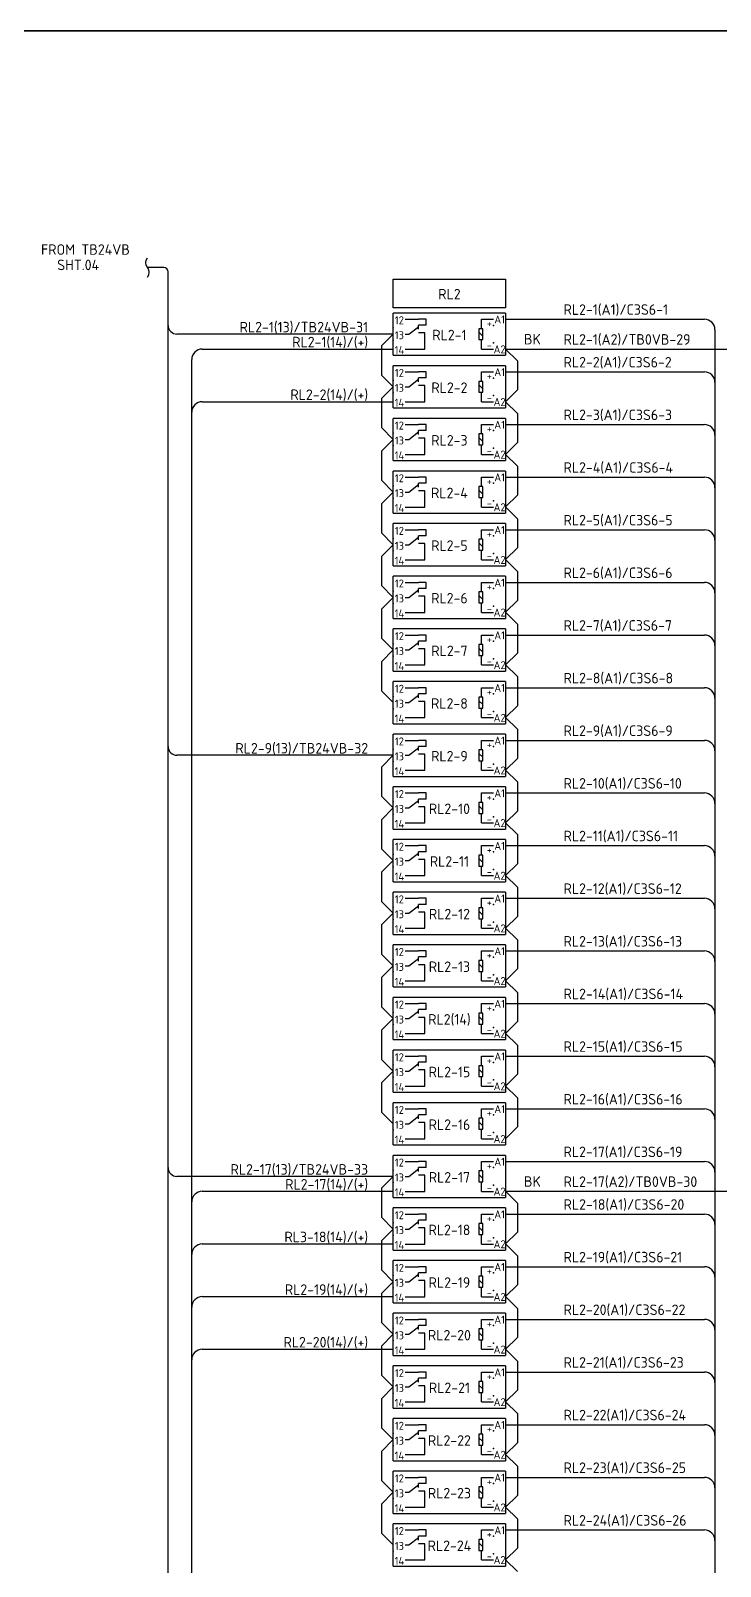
# Model space of a CAD drawing. Header units: inches. Extents: x 579627 to 667544, y 458630 to 507164.
# Drawn here: x 638483 to 639268, y 490862 to 492612 of the extents above; entities that cross this region are included whole.
import ezdxf
from ezdxf.enums import TextEntityAlignment as Align

# ---------------------------------------------------------------- set-up
doc = ezdxf.new("R2010")
doc.units = ezdxf.units.IN
doc.header["$MEASUREMENT"] = 0
doc.layers.add('HELPPOINT', color=7, linetype='Continuous')
doc.styles.add('HTX11', font='O8111901')
doc.styles.add('ISO3098B', font='ISO3098B.shx')

# ---------------------------------------------------------------- blocks, each defined once
blk = doc.blocks.new('TPA')
at = {"layer": 'HELPPOINT', "color": 4, "lineweight": 35}
blk.add_line((562706.8, 505019.3), (567131, 505019.3), dxfattribs=at)
blk.add_line((562706.8, 505019.3), (567131, 505019.3), dxfattribs=at)
at = {"style": 'HTX11'}
for tag, p in [('A', (566704.3, 502037.1)), ('B', (567038.2, 501963.3))]:
    blk.add_attdef(tag, text='', height=16.8, dxfattribs=at).set_placement(p, align=Align.MIDDLE_CENTER)
blk = doc.blocks.new('700RL')
at = {"color": 1}
for p, q in [((625568.7, 491781.9), (625568.7, 491830)), ((625696.8, 491830), (625568.7, 491830)), ((625568.7, 491781.9), (625568.7, 491830)), ((625582.5, 491823), (625597.4, 491823)), ((625586.6, 491806), (625597.4, 491814.5)), ((625606.3, 491823), (625597.4, 491823)), ((625606.3, 491816.1), (625597.4, 491816.1)), ((625597.4, 491811.5), (625597.4, 491816.1)), ((625606.3, 491816.1), (625606.3, 491823)), ((625669.2, 491823), (625682.9, 491823)), ((625669.2, 491812.2), (625669.2, 491823)), ((625696.8, 491830), (625696.8, 491781.9)), ((625582.5, 491806), (625586.6, 491806)), ((625604.9, 491807.3), (625597.4, 491807.3)), ((625604.9, 491788.9), (625604.9, 491807.3)), ((625666.4, 491808.2), (625670.9, 491803.7)), ((625669.2, 491788.9), (625669.2, 491799.7)), ((625568.7, 491781.9), (625696.8, 491781.9)), ((625582.5, 491788.9), (625604.9, 491788.9)), ((625669.2, 491788.9), (625682.9, 491788.9))]:
    blk.add_line(p, q, dxfattribs=at)
blk.add_lwpolyline([(625670.9, 491799.7), (625670.9, 491812.2), (625666.4, 491812.2), (625666.4, 491799.7)], close=True, dxfattribs=at)
for p in [(625568.7, 491813), (625682.9, 491816), (625568.7, 491799), (625682.9, 491795.9)]:
    blk.add_point(p, dxfattribs=at)
at = {"color": 1, "style": 'ISO3098B'}
for s, p in [('12', (625575.8, 491821.8)), ('+', (625678.2, 491818.4)), ('+', (625678.2, 491818.4)), ('A1', (625690, 491822.7)), ('13', (625575.8, 491804.8)), ('14', (625575.8, 491787.8)), ('-', (625678.2, 491793.3)), ('A2', (625690, 491788.7))]:
    blk.add_text(s, height=9.12, dxfattribs=at).set_placement(p, align=Align.MIDDLE)

msp = doc.modelspace()

# ---------------------------------------------------------------- linework, layer by layer
at = {"color": 1}
for p, q in [((638634.1, 492342), (638615.5, 492342)), ((638639.1, 492276), (638639.1, 492337)), ((638639.1, 490836), (638639.1, 492337)), ((638895.4, 492266), (638649.1, 492266)), ((638895.4, 492266), (638882, 492252.6)), ((638882, 492252.6), (638882, 492219.4)), ((638895.4, 492206), (638882, 492219.4)), ((638895.4, 492206), (638882, 492192.6)), ((638882, 492192.6), (638882, 492159.4)), ((638895.4, 492146), (638882, 492159.4)), ((638895.4, 492146), (638882, 492132.6)), ((638882, 492132.6), (638882, 492099.4)), ((638895.4, 492086), (638882, 492099.4)), ((638895.4, 492086), (638882, 492072.6)), ((638882, 492072.6), (638882, 492039.4)), ((638895.4, 492026), (638882, 492039.4)), ((638895.4, 492026), (638882, 492012.6)), ((638882, 492012.6), (638882, 491979.4)), ((638895.4, 491966), (638882, 491979.4)), ((638895.4, 491966), (638882, 491952.6)), ((638882, 491952.6), (638882, 491919.4)), ((638895.4, 491906), (638882, 491919.4)), ((638895.4, 491906), (638882, 491892.6)), ((638882, 491892.6), (638882, 491859.4)), ((638895.4, 491846), (638882, 491859.4)), ((638895.4, 491786), (638649.1, 491786)), ((638895.4, 491786), (638882, 491772.6)), ((638882, 491772.6), (638882, 491739.4)), ((638895.4, 491726), (638882, 491739.4)), ((638895.4, 491726), (638882, 491712.6)), ((638882, 491712.6), (638882, 491679.4)), ((638895.4, 491666), (638882, 491679.4)), ((638895.4, 491666), (638882, 491652.6)), ((638882, 491652.6), (638882, 491619.4)), ((638895.4, 491606), (638882, 491619.4)), ((638895.4, 491606), (638882, 491592.6)), ((638882, 491592.6), (638882, 491559.4)), ((638895.4, 491546), (638882, 491559.4)), ((638895.4, 491546), (638882, 491532.6)), ((638882, 491532.6), (638882, 491499.4)), ((638895.4, 491486), (638882, 491499.4)), ((638895.4, 491486), (638882, 491472.6)), ((638882, 491472.6), (638882, 491439.4)), ((638895.4, 491426), (638882, 491439.4)), ((638895.4, 491426), (638882, 491412.6)), ((638882, 491412.6), (638882, 491379.4)), ((638895.4, 491366), (638882, 491379.4)), ((638895.4, 491306), (638649.1, 491306)), ((638895.4, 491306), (638882, 491292.6)), ((638882, 491292.6), (638882, 491259.4)), ((638895.4, 491246), (638882, 491259.4)), ((638895.4, 491246), (638882, 491232.6)), ((638882, 491232.6), (638882, 491199.4)), ((638895.4, 491186), (638882, 491199.4)), ((638895.4, 491186), (638882, 491172.6)), ((638882, 491172.6), (638882, 491139.4)), ((638895.4, 491126), (638882, 491139.4)), ((638895.4, 491126), (638882, 491112.6)), ((638882, 491112.6), (638882, 491079.4)), ((638895.4, 491066), (638882, 491079.4)), ((638895.4, 491066), (638882, 491052.6)), ((638882, 491052.6), (638882, 491019.4)), ((638895.4, 491006), (638882, 491019.4)), ((638895.4, 491006), (638882, 490992.6)), ((638882, 490992.6), (638882, 490959.4)), ((638895.4, 490946), (638882, 490959.4)), ((638895.4, 490946), (638882, 490932.6)), ((638882, 490932.6), (638882, 490899.4)), ((638895.4, 490886), (638882, 490899.4))]:
    msp.add_line(p, q, dxfattribs=at)
at = {"color": 4}
for p, q in [((639023.5, 492283), (639250, 492283)), ((639262, 492271), (639262, 490282.1)), ((638666, 490282.1), (638666, 492237)), ((638678, 492249), (638895.4, 492249)), ((639023.5, 492223), (639250, 492223)), ((638678, 492189), (638895.4, 492189)), ((639023.5, 492163), (639250, 492163)), ((639023.5, 492103), (639250, 492103)), ((639023.5, 492043), (639250, 492043)), ((639023.5, 491983), (639250, 491983)), ((639023.5, 491923), (639250, 491923)), ((639023.5, 491863), (639250, 491863)), ((639023.5, 491803), (639250, 491803)), ((639023.5, 491743), (639250, 491743)), ((639023.5, 491683), (639250, 491683)), ((639023.5, 491623), (639250, 491623)), ((639023.5, 491563), (639250, 491563)), ((639023.5, 491503), (639250, 491503)), ((639023.5, 491443), (639250, 491443)), ((639023.5, 491383), (639250, 491383)), ((639023.5, 491323), (639250, 491323)), ((638678, 491289), (638895.4, 491289)), ((639023.5, 491263), (639250, 491263)), ((638678, 491229), (638895.4, 491229)), ((639023.5, 491203), (639250, 491203)), ((638678, 491169), (638895.4, 491169)), ((639023.5, 491143), (639250, 491143)), ((638678, 491109), (638895.4, 491109)), ((639023.5, 491083), (639250, 491083)), ((639023.5, 491023), (639250, 491023)), ((639023.5, 490963), (639250, 490963)), ((639023.5, 490903), (639250, 490903))]:
    msp.add_line(p, q, dxfattribs=at)
at = {"color": 0}
for p, q in [((639023.5, 492249), (639036.9, 492235.6)), ((639023.5, 492249), (639296, 492249)), ((639036.9, 492235.6), (639036.9, 492202.4)), ((639023.5, 492189), (639036.9, 492202.4)), ((639023.5, 492189), (639036.9, 492175.6)), ((639036.9, 492175.6), (639036.9, 492142.4)), ((639023.5, 492129), (639036.9, 492142.4)), ((639023.5, 492129), (639036.9, 492115.6)), ((639036.9, 492115.6), (639036.9, 492082.4)), ((639023.5, 492069), (639036.9, 492082.4)), ((639023.5, 492069), (639036.9, 492055.6)), ((639036.9, 492055.6), (639036.9, 492022.4)), ((639023.5, 492009), (639036.9, 492022.4)), ((639023.5, 492009), (639036.9, 491995.6)), ((639036.9, 491995.6), (639036.9, 491962.4)), ((639023.5, 491949), (639036.9, 491962.4)), ((639023.5, 491949), (639036.9, 491935.6)), ((639036.9, 491935.6), (639036.9, 491902.4)), ((639023.5, 491889), (639036.9, 491902.4)), ((639023.5, 491889), (639036.9, 491875.6)), ((639036.9, 491875.6), (639036.9, 491842.4)), ((639023.5, 491829), (639036.9, 491842.4)), ((639023.5, 491829), (639036.9, 491815.6)), ((639036.9, 491815.6), (639036.9, 491782.4)), ((639023.5, 491769), (639036.9, 491782.4)), ((639023.5, 491769), (639036.9, 491755.6)), ((639036.9, 491755.6), (639036.9, 491722.4)), ((639023.5, 491709), (639036.9, 491722.4)), ((639023.5, 491709), (639036.9, 491695.6)), ((639036.9, 491695.6), (639036.9, 491662.4)), ((639023.5, 491649), (639036.9, 491662.4)), ((639023.5, 491649), (639036.9, 491635.6)), ((639036.9, 491635.6), (639036.9, 491602.4)), ((639023.5, 491589), (639036.9, 491602.4)), ((639023.5, 491589), (639036.9, 491575.6)), ((639036.9, 491575.6), (639036.9, 491542.4)), ((639023.5, 491529), (639036.9, 491542.4)), ((639023.5, 491529), (639036.9, 491515.6)), ((639036.9, 491515.6), (639036.9, 491482.4)), ((639023.5, 491469), (639036.9, 491482.4)), ((639023.5, 491469), (639036.9, 491455.6)), ((639036.9, 491455.6), (639036.9, 491422.4)), ((639023.5, 491409), (639036.9, 491422.4)), ((639023.5, 491409), (639036.9, 491395.6)), ((639036.9, 491395.6), (639036.9, 491362.4)), ((639023.5, 491349), (639036.9, 491362.4)), ((639023.5, 491289), (639036.9, 491275.6)), ((639023.5, 491289), (639296, 491289)), ((639036.9, 491275.6), (639036.9, 491242.4)), ((639023.5, 491229), (639036.9, 491242.4)), ((639023.5, 491229), (639036.9, 491215.6)), ((639036.9, 491215.6), (639036.9, 491182.4)), ((639023.5, 491169), (639036.9, 491182.4)), ((639023.5, 491169), (639036.9, 491155.6)), ((639036.9, 491155.6), (639036.9, 491122.4)), ((639023.5, 491109), (639036.9, 491122.4)), ((639023.5, 491109), (639036.9, 491095.6)), ((639036.9, 491095.6), (639036.9, 491062.4)), ((639023.5, 491049), (639036.9, 491062.4)), ((639023.5, 491049), (639036.9, 491035.6)), ((639036.9, 491035.6), (639036.9, 491002.4)), ((639023.5, 490989), (639036.9, 491002.4)), ((639023.5, 490989), (639036.9, 490975.6)), ((639036.9, 490975.6), (639036.9, 490942.4)), ((639023.5, 490929), (639036.9, 490942.4)), ((639023.5, 490929), (639036.9, 490915.6)), ((639036.9, 490915.6), (639036.9, 490882.4)), ((639023.5, 490869), (639036.9, 490882.4)), ((639023.5, 490869), (639036.9, 490855.6))]:
    msp.add_line(p, q, dxfattribs=at)
at = {"color": 1}
msp.add_lwpolyline([(638615.5, 492330.9, 0.351), (638615.5, 492342, -0.351), (638615.5, 492353.1, 2.081666)], format="xyb", dxfattribs=at)
at = {"color": 2}
msp.add_lwpolyline([(638895.4, 492328.5), (639023.5, 492328.5), (639023.5, 492295.8), (638895.4, 492295.8)], close=True, dxfattribs=at)
at = {"color": 1}
for centre, radius, start, end in [((638634.1, 492337), 5, 0, 90), ((638649.1, 492276), 10, 180, 270), ((638649.1, 491796), 10, 180, 270), ((638649.1, 491316), 10, 180, 270)]:
    msp.add_arc(centre, radius, start, end, dxfattribs=at)
at = {"color": 4}
for centre, start, end in [((639250, 492271), 0, 90), ((638678, 492237), 90, 180), ((639250, 492211), 0, 90), ((638678, 492177), 90, 180), ((639250, 492151), 0, 90), ((639250, 492091), 0, 90), ((639250, 492031), 0, 90), ((639250, 491971), 0, 90), ((639250, 491911), 0, 90), ((639250, 491851), 0, 90), ((639250, 491791), 0, 90), ((639250, 491731), 0, 90), ((639250, 491671), 0, 90), ((639250, 491611), 0, 90), ((639250, 491551), 0, 90), ((639250, 491491), 0, 90), ((639250, 491431), 0, 90), ((639250, 491371), 0, 90), ((639250, 491311), 0, 90), ((638678, 491277), 90, 180), ((639250, 491251), 0, 90), ((638678, 491217), 90, 180), ((639250, 491191), 0, 90), ((638678, 491157), 90, 180), ((639250, 491131), 0, 90), ((638678, 491097), 90, 180), ((639250, 491071), 0, 90), ((639250, 491011), 0, 90), ((639250, 490951), 0, 90), ((639250, 490891), 0, 90)]:
    msp.add_arc(centre, 12, start, end, dxfattribs=at)

# ---------------------------------------------------------------- block references
at = {"xscale": 0.8800000000046566, "yscale": 0.8800000000046566, "zscale": 0.8800000000000001}
msp.add_blockref('TPA', (141861.6, 48194.8), dxfattribs=at)
at = {"color": 0}
for p in [(13326.7, 460), (13326.7, 400), (13326.7, 340), (13326.7, 280), (13326.7, 220), (13326.7, 160), (13326.7, 100), (13326.7, 40), (13326.7, -20), (13326.7, -80), (13326.7, -140), (13326.7, -200), (13326.7, -260), (13326.7, -320), (13326.7, -380), (13326.7, -440), (13326.7, -500), (13326.7, -560), (13326.7, -620), (13326.7, -680), (13326.7, -740), (13326.7, -800), (13326.7, -860), (13326.7, -920)]:
    msp.add_blockref('700RL', p, dxfattribs=at)

# ---------------------------------------------------------------- texts
at = {"color": 1, "style": 'ISO3098B'}
for s, p in [('FROM TB24VB', (638494.3, 492356.4)), ('SHT.04', (638512.7, 492338.9))]:
    msp.add_text(s, height=12, dxfattribs=at).set_placement(p)
at = {"color": 2, "style": 'ISO3098B'}
msp.add_text('RL2', height=12, dxfattribs=at).set_placement((638959.5, 492311.6), align=Align.MIDDLE_CENTER)
at = {"color": 4, "style": 'ISO3098B'}
for s, p in [('RL2-1(A1)/C3S6-1', (639089.5, 492288)), ('RL2-2(A1)/C3S6-2', (639089.5, 492228)), ('RL2-3(A1)/C3S6-3', (639089.5, 492168)), ('RL2-4(A1)/C3S6-4', (639089.5, 492108)), ('RL2-5(A1)/C3S6-5', (639089.5, 492048)), ('RL2-6(A1)/C3S6-6', (639089.5, 491988)), ('RL2-7(A1)/C3S6-7', (639089.5, 491928)), ('RL2-8(A1)/C3S6-8', (639089.5, 491868)), ('RL2-9(A1)/C3S6-9', (639089.5, 491808)), ('RL2-10(A1)/C3S6-10', (639089.5, 491748)), ('RL2-11(A1)/C3S6-11', (639089.5, 491688)), ('RL2-12(A1)/C3S6-12', (639089.5, 491628)), ('RL2-13(A1)/C3S6-13', (639089.5, 491568)), ('RL2-14(A1)/C3S6-14', (639089.5, 491508)), ('RL2-15(A1)/C3S6-15', (639089.5, 491448)), ('RL2-16(A1)/C3S6-16', (639089.5, 491388)), ('RL2-17(A1)/C3S6-19', (639089.5, 491328)), ('RL2-18(A1)/C3S6-20', (639089.5, 491268)), ('RL2-19(A1)/C3S6-21', (639089.5, 491208)), ('RL2-20(A1)/C3S6-22', (639089.5, 491148)), ('RL2-21(A1)/C3S6-23', (639089.5, 491088)), ('RL2-22(A1)/C3S6-24', (639089.5, 491028)), ('RL2-23(A1)/C3S6-25', (639089.5, 490968)), ('RL2-24(A1)/C3S6-26', (639089.5, 490908))]:
    msp.add_text(s, height=12, dxfattribs=at).set_placement(p)
at = {"color": 1, "style": 'ISO3098B'}
for s, p in [('RL2-1(13)/TB24VB-31', (638866.9, 492268)), ('RL2-9(13)/TB24VB-32', (638866.9, 491788)), ('RL2-17(13)/TB24VB-33', (638866.9, 491308))]:
    msp.add_text(s, height=12, dxfattribs=at).set_placement(p, align=Align.RIGHT)
at = {"color": 0, "style": 'ISO3098B'}
for s, p in [('RL2-1', (638959.5, 492265)), ('RL2-2', (638959.5, 492205)), ('RL2-3', (638959.5, 492145)), ('RL2-4', (638959.5, 492085)), ('RL2-5', (638959.5, 492025)), ('RL2-6', (638959.5, 491965)), ('RL2-7', (638959.5, 491905)), ('RL2-8', (638959.5, 491845)), ('RL2-9', (638959.5, 491785)), ('RL2-10', (638959.5, 491725)), ('RL2-11', (638959.5, 491665)), ('RL2-12', (638959.5, 491605)), ('RL2-13', (638959.5, 491545)), ('RL2(14)', (638959.5, 491485)), ('RL2-15', (638959.5, 491425)), ('RL2-16', (638959.5, 491365)), ('RL2-17', (638959.5, 491305)), ('RL2-18', (638959.5, 491245)), ('RL2-19', (638959.5, 491185)), ('RL2-20', (638959.5, 491125)), ('RL2-21', (638959.5, 491065)), ('RL2-22', (638959.5, 491005)), ('RL2-23', (638959.5, 490945)), ('RL2-24', (638959.5, 490885))]:
    msp.add_text(s, height=12, dxfattribs=at).set_placement(p, align=Align.MIDDLE_CENTER)
at = {"color": 4, "style": 'ISO3098B'}
for s, p in [('RL2-1(14)/(+)', (638866.9, 492251)), ('RL2-2(14)/(+)', (638866.9, 492191)), ('RL2-17(14)/(+)', (638866.9, 491291)), ('RL3-18(14)/(+)', (638866.9, 491231)), ('RL2-19(14)/(+)', (638866.9, 491171)), ('RL2-20(14)/(+)', (638866.9, 491111))]:
    msp.add_text(s, height=12, dxfattribs=at).set_placement(p, align=Align.RIGHT)
at = {"color": 0, "style": 'ISO3098B'}
for s, p in [('BK', (639044.4, 492254.2)), ('RL2-1(A2)/TB0VB-29', (639089.5, 492254)), ('BK', (639044.4, 491294.2)), ('RL2-17(A2)/TB0VB-30', (639089.5, 491294))]:
    msp.add_text(s, height=12, dxfattribs=at).set_placement(p)

doc.saveas('drawing.dxf')
